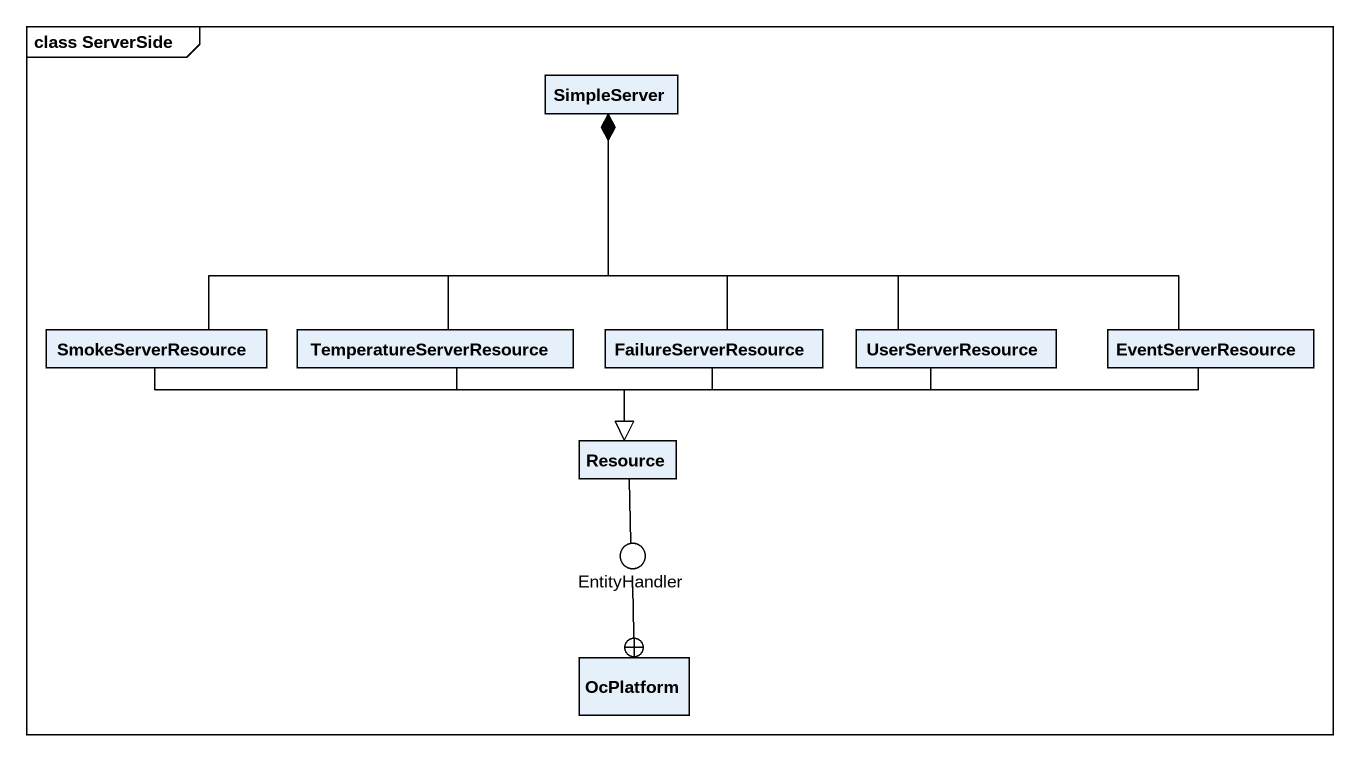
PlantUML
@startuml
mainframe class ServerSide
allowmixing
hide circle
hide empty members
class SimpleServer
class SmokeServerResource
class TemperatureServerResource
class FailureServerResource
class UserServerResource
class EventServerResource
class Resource
() EntityHandler
class OcPlatform
SimpleServer *-left- SmokeServerResource
SimpleServer *-- TemperatureServerResource
SimpleServer *-- FailureServerResource
SimpleServer *-- UserServerResource
SimpleServer *-right- EventServerResource
SmokeServerResource -right-|> Resource
TemperatureServerResource -right-|> Resource
FailureServerResource --|> Resource
UserServerResource -left-|> Resource
EventServerResource -left-|> Resource
Resource -- EntityHandler
EntityHandler --+ OcPlatform
@enduml
